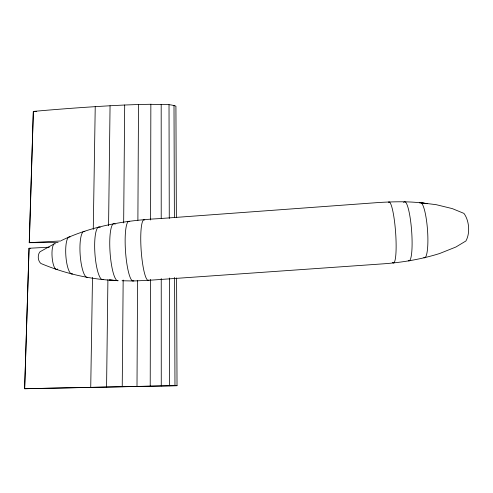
<?xml version="1.0" encoding="UTF-8"?>
<svg xmlns="http://www.w3.org/2000/svg" width="493" height="493" viewBox="0 0 493 493"><rect width="100%" height="100%" fill="white"/><g stroke="black" fill="none" stroke-linecap="round" stroke-linejoin="round"><path stroke-width="0.74" d="M49.294 247.184A584.316 54.877 -1.1 0 0 42.447 247.541L29.05 248.269L24.65 388.724L38.485 388.435A596.906 1.904 -1.1 0 1 75.386 387.671L150.217 386.155L150.457 279.402M150.593 220.001L150.852 104.276C159.134 104.812 167.99 103.364 175.921 106.161L176.365 217.666M136.999 386.42L137.565 280.418M137.886 220.242L138.502 104.504L150.852 104.276M122.233 386.715L123.164 280.03M123.663 222.959L124.692 105.015L138.502 104.504M106.574 387.03L107.905 279.747M108.571 225.751L110.056 105.755L124.692 105.015M90.73 387.356L92.493 277.411M93.263 229.479L95.235 106.648L110.056 105.755M58.119 242.568L29.223 242.679L33.333 111.412L46.305 110.284A571.849 105.465 -1.1 0 1 80.87 107.616L95.235 106.648M24.65 388.724L29.05 248.269M29.34 242.747L33.333 111.412M54.064 243.936L39.988 251.787C37.351 254.752 37.751 260.945 40.851 263.465C64.719 273.51 90.311 279.506 116.212 280.523M61.298 240.578C91.79 225.886 125.727 220.346 159.27 218.627L379.53 202.457C395.404 201.588 411.476 201.162 427.215 203.714L420.147 202.672L436.188 204.681L452.303 208.613L463.938 213.395C469.244 220.593 470.328 233.146 465.903 240.991L455.877 247.024L439.664 253.501C421.583 259.195 402.799 262.375 383.918 263.792L148.307 280.338L133.116 280.998L122.036 280.745M29.223 242.679L42.601 241.934A583.811 56.966 -1.1 0 1 60.768 240.985M176.599 277.929L177.024 385.674L24.773 388.724M150.217 386.155L177.024 385.674M29.167 248.336L30.276 248.33M36.414 111.566L33.444 111.535M117.599 280.603L109.36 279.956L117.161 280.622M173.998 105.323L174.386 217.284M174.596 277.423L174.972 385.699M169.019 104.707L169.272 218.473M169.401 278.003L169.641 385.791M161.186 104.35L161.217 218.313M161.236 278.533L161.266 385.945M419.734 202.95A27.688 5.035 85.8 0 1 427.493 229.707A27.688 5.035 85.8 0 1 423.814 257.617M403.675 202.543A29.66 4.807 85.8 0 1 411.544 229.787A29.66 4.807 85.8 0 1 408.327 260.68M388.367 202.303A30.628 4.369 85.8 0 1 395.657 233.072A30.628 4.369 85.8 0 1 392.508 262.387M148.985 279.993A30.375 5.004 86 0 1 141.164 250.241A30.375 5.004 86 0 1 144.788 220.026M133.862 280.653A29.944 5.497 86 0 1 125.518 251.362A29.944 5.497 86 0 1 129.745 221.523M118.265 280.696A28.649 5.805 86 0 1 109.945 250.444A28.649 5.805 86 0 1 115.165 224.223M103.388 279.321A26.388 5.848 86 0 1 94.866 252.638A26.388 5.848 86 0 1 100.215 227.489M87.643 277.331A23.079 5.552 86 0 1 80.106 253.827A23.079 5.552 86 0 1 84.882 231.519M72.57 273.837A18.629 4.831 86 0 1 65.852 255.694A18.629 4.831 86 0 1 70.037 236.991M57.478 268.931A12.941 3.599 86 0 1 52.116 257.167A12.941 3.599 86 0 1 55.512 243.813"/></g></svg>
